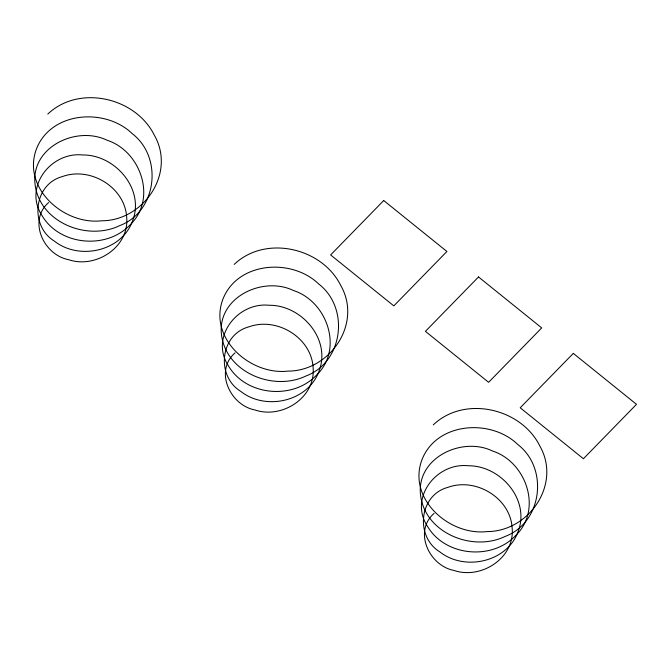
<?xml version="1.0" encoding="UTF-8"?>
<svg xmlns="http://www.w3.org/2000/svg" width="670" height="670" viewBox="0 0 670 670"><rect width="100%" height="100%" fill="white"/><g stroke="black" fill="none" stroke-linecap="round" stroke-linejoin="round"><path stroke-width="1" d="M48.642 202.566C27.637 220.723 43.801 254.969 68.466 259.65C95.458 268.93 129.285 247.406 126.697 217.574C125.206 187.324 90.324 166.327 62.461 176.553C33.508 184.208 29.43 225.782 54.237 241.024C78.976 260.672 121.706 251.493 132.627 220.757C144.913 188.94 114.972 154.611 82.653 154.963C51.046 151.638 23.341 186.955 41.934 215.439C59.58 245.655 106.723 249.969 130.365 224.559C157.199 198.555 140.708 151.11 107.058 140.223C76.539 125.424 30.887 146.964 35.024 183.974C39.195 222.147 86.916 241.46 119.57 225.673C156.889 211.754 163.354 157.618 132.308 133.707C105.249 107.502 51.004 111.32 36.414 149.05C21.834 188.036 63.893 225.137 101.53 220.798C143.548 220.832 176.051 173.388 154.427 135.39C135.884 97.426 79.085 84.227 47.788 114.093M235.061 352.864C214.057 371.021 230.229 405.266 254.893 409.948C281.877 419.227 315.712 397.712 313.125 367.872C311.634 337.63 276.752 316.625 248.88 326.851C219.936 334.506 215.849 376.079 240.664 391.322C265.395 410.97 308.133 401.791 319.046 371.054C331.34 339.238 301.399 304.909 269.08 305.26C237.473 301.935 209.769 337.253 228.353 365.736C246.007 395.953 293.15 400.266 316.793 374.857C343.626 348.861 327.136 301.408 293.477 290.52C262.967 275.722 217.306 297.262 221.452 334.271C225.622 372.445 273.335 391.757 305.997 375.971C343.316 362.051 349.782 307.915 318.736 284.005C291.676 257.799 237.431 261.618 222.842 299.348C208.261 338.333 250.312 375.435 287.958 371.105C329.975 371.138 362.478 323.694 340.854 285.688C322.303 247.724 265.504 234.525 234.215 264.39M434.127 513.346C413.122 531.511 429.286 565.756 453.958 570.438C480.943 579.718 514.769 558.194 512.181 528.362C510.691 498.111 475.817 477.115 447.945 487.341C419.001 494.996 414.914 536.569 439.721 551.812C464.461 571.46 507.198 562.281 518.111 531.544C530.406 499.728 500.465 465.399 468.137 465.75C436.538 462.426 408.826 497.743 427.418 526.226C445.073 556.443 492.216 560.756 515.858 535.347C542.683 509.342 526.201 461.898 492.542 451.01C462.032 436.212 416.372 457.752 420.509 494.762C424.68 532.935 472.4 552.247 505.063 536.461C542.373 522.541 548.847 468.405 517.801 444.495C490.742 418.289 436.497 422.108 421.907 459.838C407.327 498.823 449.377 535.925 487.015 531.586C529.04 531.62 561.535 484.175 539.919 446.178C521.369 408.214 464.57 395.015 433.281 424.88M383.717 200.531L330.628 254.935L393.826 305.889L446.915 251.484L383.717 200.531M478.514 276.961L425.425 331.357L488.614 382.31L541.712 327.906L478.514 276.961M573.302 353.383L520.213 407.787L583.411 458.732L636.5 404.328L573.302 353.383"/></g></svg>
